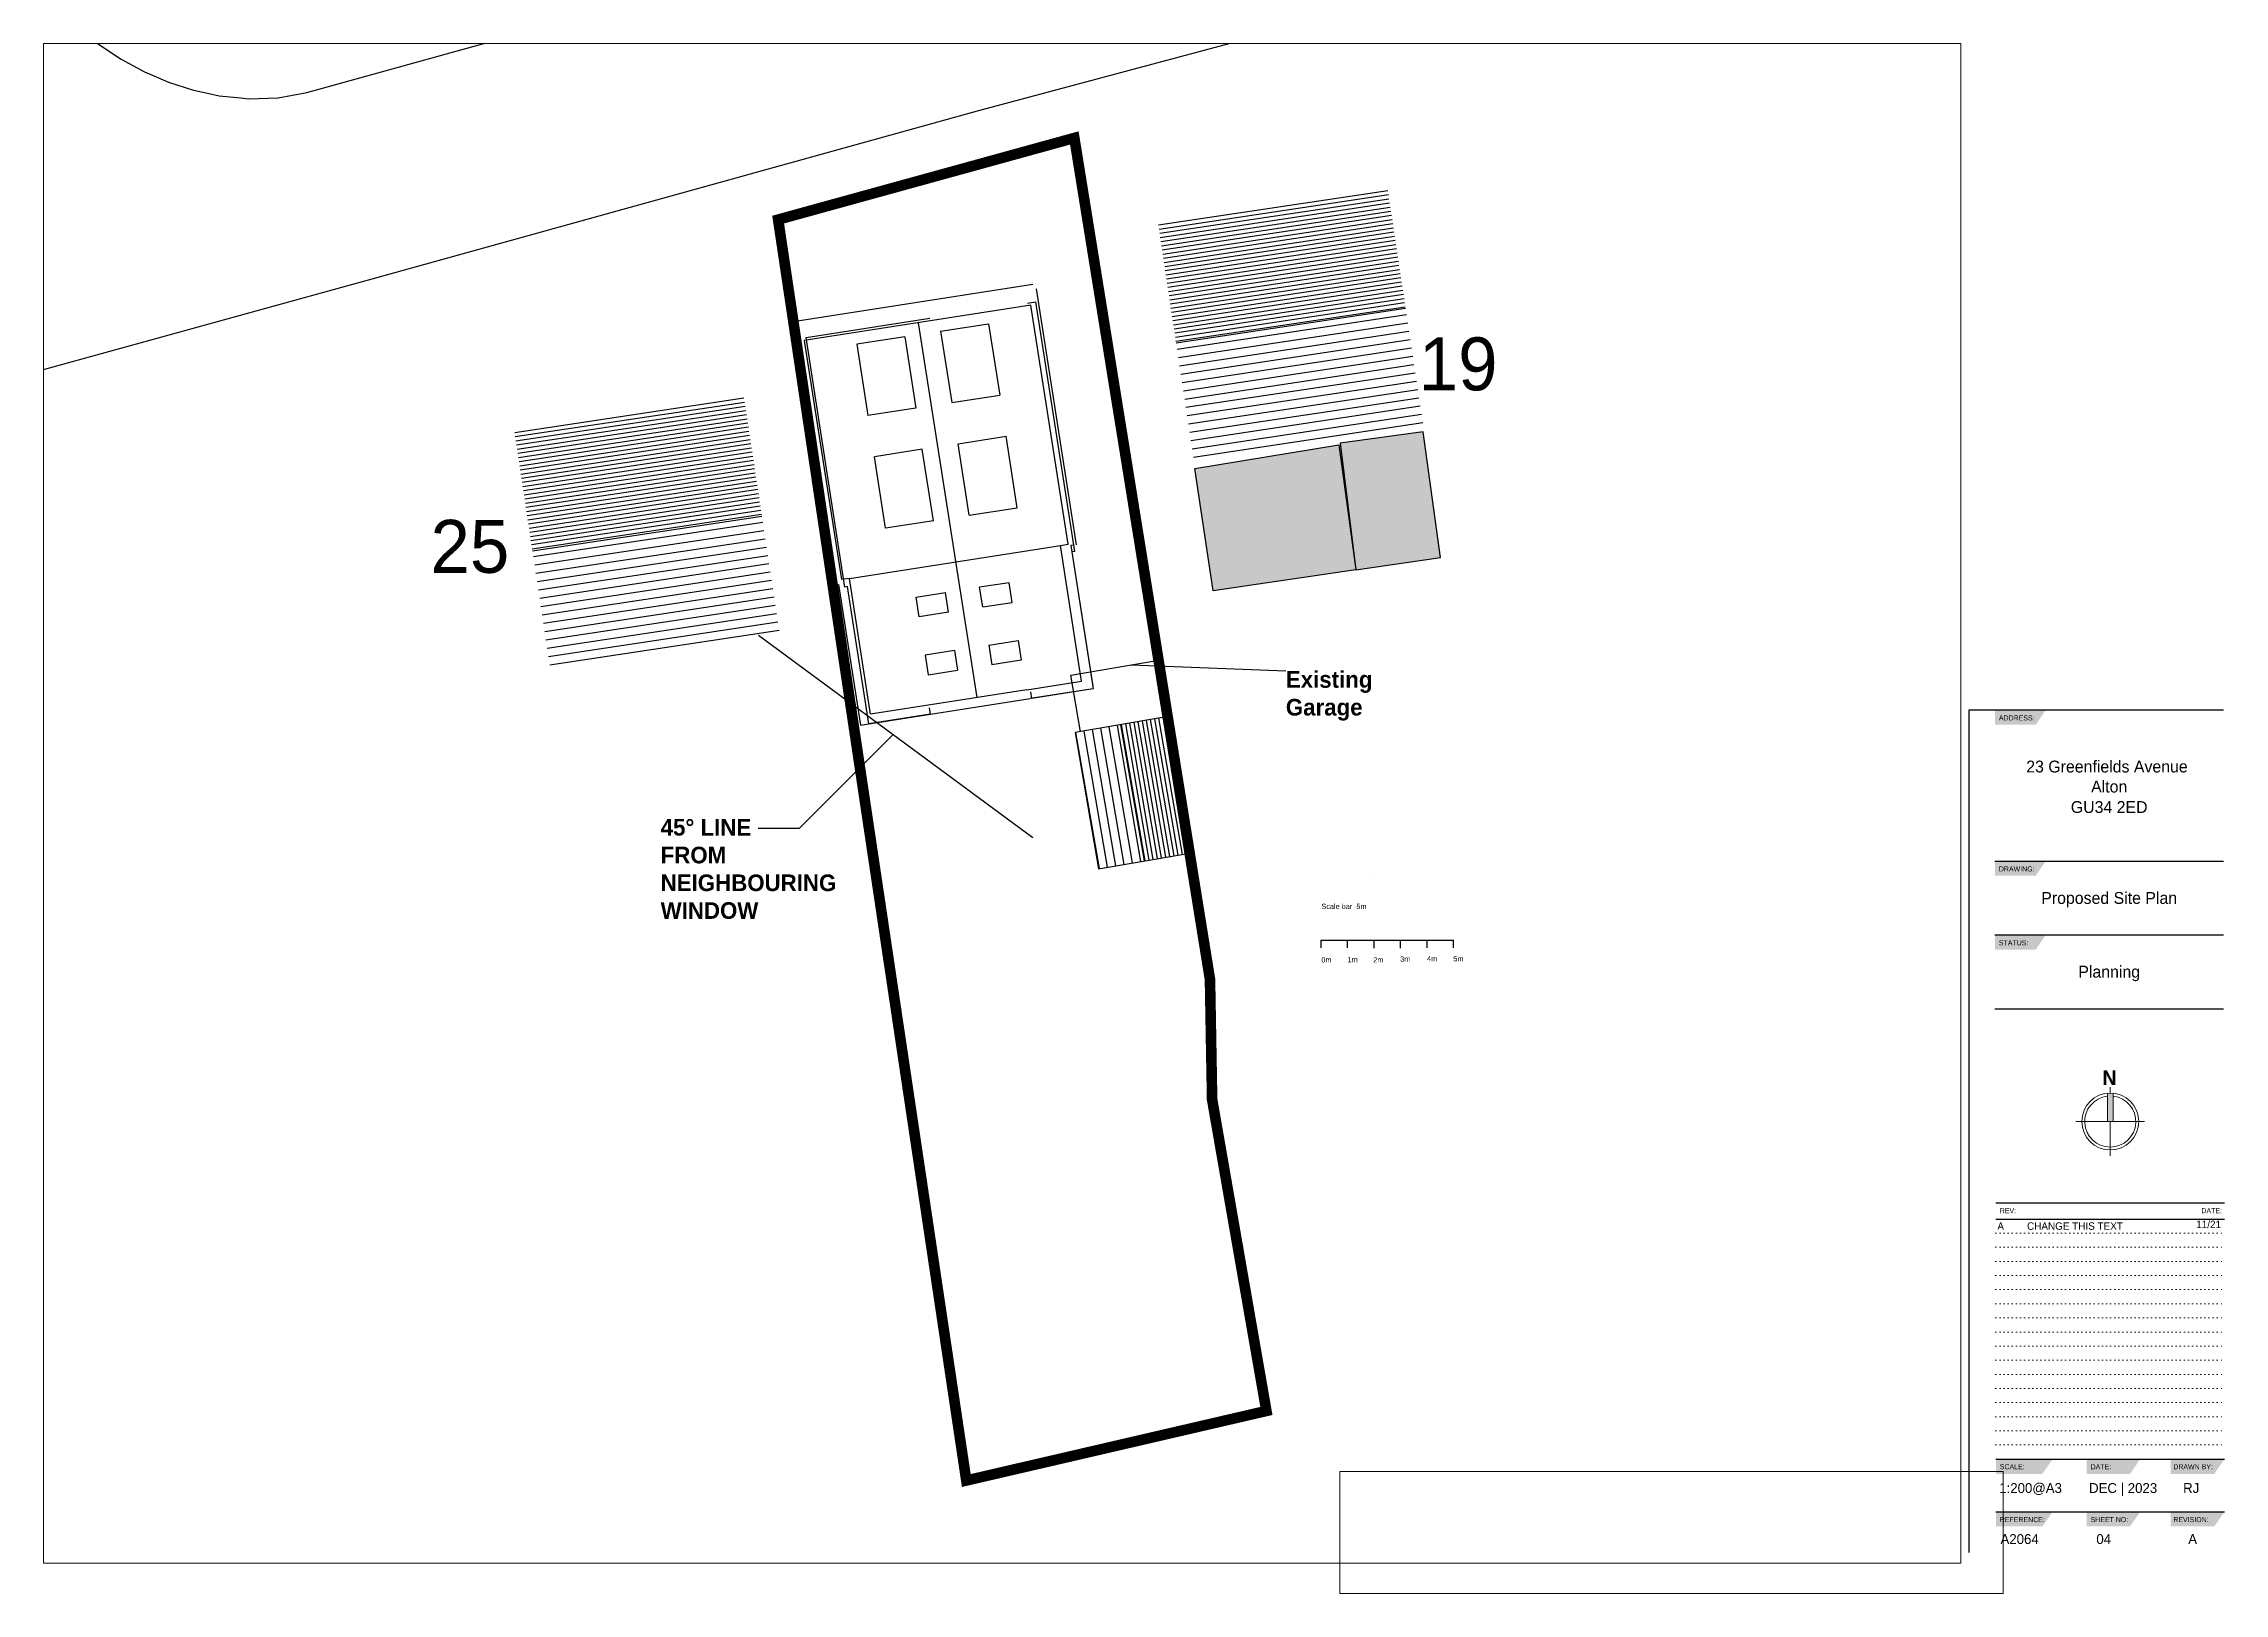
# Paper-space layout '04- Proposed Site Plan - A3' of a CAD drawing. Header units: millimetres. Extents: x -5 to 406, y -8 to 284.
# The model-space entities are those that its viewports show. They can reach past a viewport. Long polylines and large blocks are cut down to what shows.
import ezdxf
from ezdxf.enums import TextEntityAlignment as Align

# ---------------------------------------------------------------- set-up
doc = ezdxf.new("R2010")
doc.units = ezdxf.units.MM
doc.linetypes.add('DASHED', pattern=[19.05, 12.7, -6.35])
doc.linetypes.add('DOT', pattern=[6.35, 0, -6.35])
for name, color, linetype in [('2A - Text', 2, 'Continuous'), ('A2  --  Key', 8, 'Continuous'), ('A2  --  Title', 1, 'Continuous'), ('A2  --  Title Sheet', 1, 'Continuous'), ('A2 - 1 (0.13mm)', 1, 'Continuous'), ('A2 - 2 (0.10mm)', 2, 'Continuous'), ('A2 - Elevation - Main Detail', 1, 'Continuous'), ('A2 - Elevation - Windoors', 2, 'Continuous'), ('A2 - Hatch - Roof', 8, 'Continuous'), ('A2 - Plan - Detail', 8, 'Continuous'), ('A2 - Plan - Walls', 1, 'Continuous'), ('A2 - Plan - Windoors', 2, 'Continuous'), ('A2 - Proposal - Line', 100, 'Continuous')]:
    doc.layers.add(name, color=color, linetype=linetype)
doc.layers.add('A2  --  Construction Lines', color=30, linetype='Continuous', plot=False)
doc.layers.add('A2  --  Viewport', color=243, linetype='Continuous', plot=False)
doc.layers.add('A2 - Hatch - Sky', color=7, linetype='Continuous', true_color=0x53c6c6)
doc.layers.get('A2 - Hatch - Sky').off()
doc.styles.add('A2', font='')
doc.styles.add('A2 Bold', font='')
doc.styles.get("Standard").update_dxf_attribs({"font": ''})
doc.styles.get('A2').set_extended_font_data('Poppins Light')
doc.styles.get('A2 Bold').set_extended_font_data('Poppins SemiBold', bold=True)
doc.styles.get('Standard').set_extended_font_data('Poppins Light')

# ---------------------------------------------------------------- blocks, each defined once
blk = doc.blocks.new('A2 - North Sign')
at = {"layer": 'A2  --  Key', "lineweight": 5}
blk.add_hatch(color=256, dxfattribs=at).paths.add_polyline_path([(0.077, 0.756, 0.051052), (-0.077, 0.756), (-0.077, 0), (0.077, 0)])
for p, q in [((-0.077, 0.756), (-0.077, 0)), ((0, 0.915), (0, 0.76)), ((0.077, 0.756), (0.077, 0)), ((-0.915, 0), (0.915, 0)), ((0, 0), (0, -0.915))]:
    blk.add_line(p, q, dxfattribs=at)
blk.add_circle((0, 0), 0.76, dxfattribs=at)
blk.add_arc((0, 0), 0.683, 96.5105, 83.4895, dxfattribs=at)
at = {"layer": 'A2  --  Key', "lineweight": 5, "style": 'A2 Bold'}
blk.add_text('N', height=0.387, dxfattribs=at).set_placement((-0.207, 0.977))
blk = doc.blocks.new('*U97')
at = {"true_color": 0x8ba285, "transparency": 33554643}
h = blk.add_hatch(color=252, dxfattribs=at)
h.dxf.hatch_style = 1
h.paths.add_polyline_path([(-63, 234.88), (-49.43, 234.88), (-52.14, 230.94), (-63, 230.94)])
h = blk.add_hatch(color=252, dxfattribs=at)
h.dxf.hatch_style = 1
h.paths.add_polyline_path([(-63, 194.55), (-49.43, 194.55), (-52.14, 190.62), (-63, 190.62)])
h = blk.add_hatch(color=252, dxfattribs=at)
h.dxf.hatch_style = 1
h.paths.add_polyline_path([(-63, 174.82), (-49.43, 174.82), (-52.14, 170.89), (-63, 170.89)])
h = blk.add_hatch(color=252, dxfattribs=at)
h.dxf.hatch_style = 1
h.paths.add_polyline_path([(-62.77, 34.82), (-47.62, 34.82), (-50.34, 30.88), (-62.77, 30.88)])
h = blk.add_hatch(color=252, dxfattribs=at)
h.dxf.hatch_style = 1
h.paths.add_polyline_path([(-38.53, 34.82), (-24.22, 34.82), (-26.93, 30.88), (-38.53, 30.88)])
h = blk.add_hatch(color=252, dxfattribs=at)
h.dxf.hatch_style = 1
h.paths.add_polyline_path([(-16.06, 34.82), (-1.75, 34.82), (-4.46, 30.88), (-16.06, 30.88)])
h = blk.add_hatch(color=252, dxfattribs=at)
h.dxf.hatch_style = 1
h.paths.add_polyline_path([(-62.77, 20.77), (-47.62, 20.77), (-50.34, 16.83), (-62.77, 16.83)])
h = blk.add_hatch(color=252, dxfattribs=at)
h.dxf.hatch_style = 1
h.paths.add_polyline_path([(-38.53, 20.77), (-24.22, 20.77), (-26.93, 16.83), (-38.53, 16.83)])
h = blk.add_hatch(color=252, dxfattribs=at)
h.dxf.hatch_style = 1
h.paths.add_polyline_path([(-16.06, 20.77), (-1.75, 20.77), (-4.46, 16.83), (-16.06, 16.83)])
for p, q in [((-63, 194.55), (-2, 194.55)), ((-63, 174.82), (-2, 174.82)), ((-63, 155.1), (-2, 155.1)), ((-62.75, 103.29), (-1.75, 103.29)), ((-62.75, 98.94), (-1.75, 98.94)), ((-62.75, 34.82), (-1.75, 34.82)), ((-62.75, 20.77), (-1.75, 20.77))]:
    blk.add_line(p, q)
at = {"color": 8, "linetype": 'DOT', "lineweight": 5, "ltscale": 0.15}
for p, q in [((-62.75, 95.17), (-1.75, 95.17)), ((-62.75, 91.4), (-1.75, 91.4)), ((-62.75, 87.63), (-1.75, 87.63)), ((-62.75, 83.85), (-1.75, 83.85)), ((-62.75, 80.08), (-1.75, 80.08)), ((-62.75, 76.31), (-1.75, 76.31)), ((-62.75, 72.54), (-1.75, 72.54)), ((-62.75, 68.77), (-1.75, 68.77)), ((-62.75, 65), (-1.75, 65)), ((-62.75, 61.22), (-1.75, 61.22)), ((-62.75, 57.45), (-1.75, 57.45)), ((-62.75, 53.68), (-1.75, 53.68)), ((-62.75, 49.91), (-1.75, 49.91)), ((-62.75, 46.14), (-1.75, 46.14)), ((-62.75, 42.37), (-1.75, 42.37)), ((-62.75, 38.6), (-1.75, 38.6))]:
    blk.add_line(p, q, dxfattribs=at)
blk.add_lwpolyline([(-2, 234.88), (-70, 234.88), (-70, 9.89)])
at = {"layer": 'A2  --  Key', "lineweight": 5, "xscale": 10, "yscale": 10, "zscale": 10}
blk.add_blockref('A2 - North Sign', (-32.23, 124.98), dxfattribs=at)
at = {"layer": 'A2  --  Construction Lines', "char_height": 1.98, "style": 'A2'}
for s, insert, width, attachment_point in [('A^ICHANGE THIS TEXT', (-62.36, 98.05), 55.3028, 1), ('11/21', (-2.65, 98.5), 6.8189, 3)]:
    blk.add_mtext(s, dxfattribs=dict(at, insert=insert, width=width, attachment_point=attachment_point))
at = {"layer": 'A2  --  Title', "color": 1, "char_height": 2.2032, "attachment_point": 1, "style": 'A2'}
for s, insert, width in [('\\pxql;{\\H0.61275x;  ADDRESS:}', (-63, 233.45), 60.9996), ('\\pxql;{\\H0.61275x;  DRAWING:}', (-63, 193.12), 60.9996), ('\\pxql;{\\H0.61275x;  STATUS: }', (-63, 173.39), 60.9996), ('\\pxql;{\\H0.61275x;  REV:}', (-62.75, 101.85), 60.9996), ('\\pxqr;{\\H0.61275x;  DATE:  }', (-62.75, 101.85), 60.3619), ('\\pxql;{\\H0.61275x;  SCALE:}', (-62.75, 33.47), 60.9996), ('\\pxql;{\\H0.61275x;  DATE:}', (-38.51, 33.47), 60.9996), ('\\pxql;{\\H0.61275x;  DRAWN BY:}', (-16.43, 33.47), 60.9996), ('\\pxql;{\\H0.61275x;  REFERENCE:}', (-62.75, 19.34), 60.9996), ('\\pxql,t5;{\\H0.61275x;  SHEET NO:}', (-38.51, 19.34), 60.9996), ('\\pxql;{\\H0.61275x;  REVISION:}', (-16.43, 19.34), 60.9996)]:
    blk.add_mtext(s, dxfattribs=dict(at, insert=insert, width=width))
at = {"layer": 'A2  --  Title Sheet', "color": 1, "style": 'A2'}
for tag, height, p in [('ADDRESS1', 3.17, (-32.5, 218.21)), ('ADDRESS2', 3.17, (-32.5, 212.85)), ('POSTCODE', 3.17, (-32.5, 207.38)), ('PLAN-TYPE', 3.17, (-32.5, 183.1)), ('1:100@A4', 2.64, (-53.49, 25.78)), ('JAN-2022', 2.64, (-28.79, 25.78)), ('XX', 2.64, (-10.6, 25.78)), ('A1234', 2.64, (-56.42, 12.15)), ('01', 2.64, (-33.96, 12.15)), ('-', 2.64, (-10.22, 12.15))]:
    blk.add_attdef(tag, text='', height=height, dxfattribs=at).set_placement(p, align=Align.CENTER)
at = {"layer": 'A2  --  Title Sheet', "color": 10, "style": 'A2'}
blk.add_attdef('PLANNING', text='', height=3.17, dxfattribs=at).set_placement((-32.5, 163.41), align=Align.CENTER)
blk = doc.blocks.new('A$Cf31b914f')
at = {"layer": 'A2 - Hatch - Roof'}
h = blk.add_hatch(dxfattribs=at)
h.set_pattern_fill('LINE', color=8, scale=50, angle=90)
h.set_pattern_definition([(90, (0, 5217.86), (-158.75, 1e-14), [])])
h.paths.add_polyline_path([(1748, 5218), (0, 5218), (0, 0), (1748, 0)])
h = blk.add_hatch(dxfattribs=at)
h.set_pattern_fill('LINE', color=8, scale=100, angle=90)
h.set_pattern_definition([(90, (3496.47, 5217.86), (-317.5, 2e-14), [])])
h.paths.add_polyline_path([(3496, 5218), (1748, 5218), (1748, 0), (3496, 0)])
at = {"layer": 'A2 - 1 (0.13mm)'}
blk.add_lwpolyline([(0, 5218), (3496, 5218), (3496, 0), (0, 0)], close=True, dxfattribs=at)
at = {"layer": 'A2 - 2 (0.10mm)'}
blk.add_lwpolyline([(1748, 5218), (1748, 0)], dxfattribs=at)
blk = doc.blocks.new('A$C7fa58280')
at = {"layer": 'A2 - Hatch - Roof'}
h = blk.add_hatch(dxfattribs=at)
h.set_pattern_fill('LINE', color=8, scale=50, angle=180)
h.set_pattern_definition([(180, (-618517.78, -249214.17), (-2e-14, -158.75), [])])
h.paths.add_polyline_path([(8756, 9290), (0, 9290), (0, 4645), (8756, 4645)])
h = blk.add_hatch(dxfattribs=at)
h.set_pattern_fill('LINE', color=8, scale=100, angle=180)
h.set_pattern_definition([(180, (8756.2, 4645.13), (-4e-14, -317.5), [])])
h.paths.add_polyline_path([(8756, 4645), (0, 4645), (0, 0), (8756, 0)])
at = {"layer": 'A2 - 2 (0.10mm)'}
blk.add_lwpolyline([(0, 4645), (8756, 4645)], dxfattribs=at)

msp = doc.modelspace()

# ---------------------------------------------------------------- hatches: boundary and pattern name
at = {"layer": 'A2 - Hatch - Roof'}
h = msp.add_hatch(dxfattribs=at)
h.set_pattern_fill('GOST_GROUND', color=8)
h.paths.add_polyline_path([(807470, 298510), (804333.8, 298083.4), (804926.7, 293304.3), (808130, 293770)])
h = msp.add_hatch(dxfattribs=at)
h.set_pattern_fill('ESCHER', color=8)
h.paths.add_polyline_path([(807470, 298510), (804333.8, 298083.4), (804926.7, 293304.3), (808130, 293770)])
at = {"layer": 'A2 - Hatch - Roof', "true_color": 0xf27172}
h = msp.add_hatch(dxfattribs=at)
h.set_pattern_fill('GOST_GLASS', color=11)
h.paths.add_polyline_path([(804284.2, 298018.8), (798852.6, 297133), (799540.6, 292503.8), (804926.7, 293304.3)])

# ---------------------------------------------------------------- linework, layer by layer
at = {"color": 10, "const_width": 400}
msp.add_lwpolyline([(783114.2, 306532.5), (794298.3, 309616.1), (799420.5, 277830.4), (799500.6, 273299.2), (801550.8, 261530.3), (790219.2, 258902.1)], close=True, dxfattribs=at)
at = {"layer": 'A2 - 1 (0.13mm)'}
for p, q in [((789249.7, 302317.7), (789670, 299619.3)), ((787895.9, 302106.8), (788316.2, 299408.5)), ((788978.4, 295157.7), (788558, 297856)), ((790332.2, 295368.6), (789911.8, 298066.9))]:
    msp.add_line(p, q, dxfattribs=at)
for points in [[(792730.9, 304084.5), (783844.6, 302700.3)], [(789249.7, 302317.7), (791059.5, 302599.6)], [(791059.5, 302599.6), (791479.8, 299901.3)], [(787895.9, 302106.8), (786086.1, 301824.9)], [(786086.1, 301824.9), (786506.4, 299126.5)], [(789670, 299619.3), (791479.8, 299901.3)], [(788316.2, 299408.5), (786506.4, 299126.5)], [(789911.8, 298066.9), (791721.7, 298348.8)], [(792142, 295650.5), (791721.7, 298348.8)], [(788558, 297856), (786748.2, 297574.1)], [(787168.5, 294875.8), (786748.2, 297574.1)], [(790332.2, 295368.6), (792142, 295650.5)], [(788978.4, 295157.7), (787168.5, 294875.8)], [(789550.1, 291701), (788438.6, 291527.9), (788323.2, 292268.9), (789434.7, 292442)], [(789550.1, 291701), (789434.7, 292442)], [(790838.9, 291901.8), (791950.4, 292074.9), (791835, 292815.9), (790723.5, 292642.8)], [(790838.9, 291901.8), (790723.5, 292642.8)], [(789775.2, 290256), (788663.7, 290082.9), (788779.1, 289341.9), (789890.6, 289515.1)], [(789775.2, 290256), (789890.6, 289515.1)], [(791064, 290456.8), (792175.5, 290630), (792290.9, 289889), (791179.5, 289715.8)], [(791064, 290456.8), (791179.5, 289715.8)]]:
    msp.add_lwpolyline(points, dxfattribs=at)
for points in [[(788455.3, 291555.8), (788455.3, 291555.8)], [(791926, 292096.4), (791926, 292096.4)], [(788688.1, 290061.4), (788688.1, 290061.4)], [(792158.8, 290602), (792158.8, 290602)]]:
    msp.add_lwpolyline(points, close=True, dxfattribs=at)
at = {"layer": 'A2 - Elevation - Main Detail'}
msp.add_lwpolyline([(805622.7, 281688.7), (805622.7, 281688.7)], close=True, dxfattribs=at)
at = {"layer": 'A2 - Elevation - Windoors'}
for points in [[(745608, 359030), (747610.3, 347538.2), (749350.3, 338438.2), (751230.3, 329368.2), (753760.3, 318698.2), (754040.3, 317768.2), (754410.3, 316868.2), (754870.3, 316018.2), (755400.3, 315218.2), (756030.3, 314458.2), (756730.3, 313758.2), (757490.3, 313128.2), (758310.3, 312588.2), (759190.3, 312118.2), (759510.3, 311978.2)], [(762820.3, 311128.2), (763110.3, 311098.2), (764230.3, 311138.2), (765320.3, 311328.2), (810410.3, 323828.2), (819120.3, 326088.2), (819900.3, 326608.2), (820640.3, 327188.2), (821090.3, 327598.2)], [(731780.1, 294368), (732260.3, 294498.2), (753800.3, 300438.2), (767790.3, 304298.2), (790640.3, 310638.2), (814610.3, 317048.2), (837670.3, 323378.2), (842273.1, 324666.9)], [(759510.3, 311978.2), (760100.3, 311728.2), (761040.3, 311418.2), (761570.3, 311308.2)], [(761570.3, 311308.2), (762010.3, 311208.2), (762820.3, 311128.2)]]:
    msp.add_lwpolyline(points, dxfattribs=at)
at = {"layer": 'A2 - Elevation - Windoors', "color": 200, "linetype": 'DASHED', "ltscale": 20}
msp.add_lwpolyline([(782367.2, 290834.6), (792728.1, 283188.6)], dxfattribs=at)
at = {"layer": 'A2 - Elevation - Windoors', "color": 241, "linetype": 'DASHED', "ltscale": 20}
for points in [[(794526.6, 287187.6), (794160.3, 289318.2), (797408.2, 289876.6)], [(796448.3, 289711.6), (802285.6, 289492.2), (802285.6, 289492.2)]]:
    msp.add_lwpolyline(points, dxfattribs=at)
at = {"layer": 'A2 - Elevation - Windoors', "color": 200}
msp.add_lwpolyline([(787455.2, 287079.8), (783902.4, 283527), (782365, 283527)], dxfattribs=at)
at = {"layer": 'A2 - Plan - Detail', "linetype": 'DASHED', "ltscale": 15}
for points in [[(792661.6, 303299.7), (784099.9, 301966)], [(792505.9, 288771.4), (794571, 289093.1), (793772, 294222.4), (794068.4, 294268.6), (792661.6, 303299.7), (792412.5, 303260.9)], [(784349, 302004.8), (784099.9, 301966), (785506.7, 292934.9)]]:
    msp.add_lwpolyline(points, dxfattribs=at)
at = {"layer": 'A2 - Plan - Detail'}
for points in [[(788405.5, 302636.7), (790611.3, 288476.3)], [(785803.1, 292981.1), (793772, 294222.4)]]:
    msp.add_lwpolyline(points, dxfattribs=at)
at = {"layer": 'A2 - Plan - Detail', "ltscale": 15}
msp.add_lwpolyline([(792505.9, 288771.4), (786602.1, 287851.7), (785803.1, 292981.1), (785506.7, 292934.9)], dxfattribs=at)
at = {"layer": 'A2 - Plan - Walls'}
for points in [[(792857.3, 303922.5), (794364, 294250.5)], [(792532.1, 303380.7), (792830.6, 303427.2), (794299, 294000.9), (794200.2, 293985.5), (795006.9, 288806.8), (792694.8, 288446.6), (792656.3, 288693.6)], [(783773.4, 302507.5), (785295.5, 292736.6), (785396.8, 292752.4), (786224.6, 287438.7), (792634.5, 288437.2)], [(788817.6, 288095.6), (788856.1, 287848.6), (786544, 287488.5), (785737.3, 292667.2), (785638.4, 292651.8), (784170.1, 302078.1), (788847.5, 302806.8)], [(794265.2, 294235.1), (794163.8, 294219.3), (794991.5, 288905.6)], [(795006.9, 288806.8), (792634.5, 288437.2)]]:
    msp.add_lwpolyline(points, dxfattribs=at)
at = {"layer": 'A2 - Proposal - Line', "color": 0}
for p, q in [((804610, 279020), (804610, 279310.8)), ((804610, 279310.8), (805610, 279310.8)), ((805610, 279310.8), (805610, 279310.8)), ((805610, 279310.8), (805610, 279006.7)), ((806610, 279006.7), (806610, 279310.8)), ((806610, 279310.8), (807610, 279310.8)), ((807610, 279310.8), (807610, 279310.8)), ((807610, 279310.8), (807610, 279020)), ((808610, 279020), (808610, 279310.8)), ((804610, 279020), (804610, 279020)), ((806610, 279006.7), (806610, 279006.7)), ((808610, 279020), (808610, 279020))]:
    msp.add_line(p, q, dxfattribs=at)
for points in [[(804926.7, 293304.3), (808130, 293770), (807470, 298510), (804333.8, 298083.4)], [(798852.6, 297133), (804284.2, 298018.8), (804926.7, 293304.3), (799540.6, 292503.8)]]:
    msp.add_lwpolyline(points, close=True, dxfattribs=at)
for points in [[(803610, 279310.8), (808610, 279310.8)], [(803610, 279310.8), (803610, 279020)]]:
    msp.add_lwpolyline(points, dxfattribs=at)

# ---------------------------------------------------------------- block references
at = {"layer": 'A2 - Hatch - Sky', "xscale": -1, "rotation": 9.754916495164911}
msp.add_blockref('A$Cf31b914f', (798654.4, 282602.8), dxfattribs=at)
at = {"layer": 'A2 - Proposal - Line', "rotation": 8.574008371247253}
for p in [(798836.5, 297287.7), (774533, 289428.6)]:
    msp.add_blockref('A$C7fa58280', p, dxfattribs=at)

# ---------------------------------------------------------------- texts
at = {"layer": '2A - Text'}
for s, p in [('19', (808790.8, 299482.8)), ('25', (771475.1, 292588.7))]:
    msp.add_text(s, height=2000, dxfattribs=at).set_placement(p, align=Align.BOTTOM_CENTER)
at = {"layer": 'A2 - Plan - Windoors', "color": 241, "linetype": 'DASHED', "ltscale": 20, "insert": (802285.6, 287606.1), "char_height": 628.676, "attachment_point": 7, "style": 'A2 Bold'}
msp.add_mtext_dynamic_manual_height_columns('{\\fPoppins SemiBold|b0|i0|c0|p2;Existing Garage}', width=5723.513, gutter_width=3143.4, heights=[0], dxfattribs=at)
at = {"layer": 'A2 - Plan - Windoors', "color": 200, "insert": (784402.1, 283891.9), "char_height": 628.676, "attachment_point": 3, "style": 'A2 Bold'}
msp.add_mtext_dynamic_manual_height_columns('\\pxql;{\\fPoppins SemiBold|b0|i0|c0|p2;45° LINE FROM NEIGHBOURING WINDOW}', width=5723.513, gutter_width=3143.4, heights=[0], dxfattribs=at)
at = {"layer": 'A2 - Proposal - Line', "color": 0, "char_height": 200, "attachment_point": 1}
for s, insert in [('Scale bar  5m', (803626, 280689.7)), ('0m', (803626, 278670.8)), ('1m', (804615.3, 278681.7)), ('2m', (805586, 278670.8)), ('3m', (806600.4, 278703.5)), ('4m', (807614.8, 278714.4)), ('5m', (808607.3, 278714.4))]:
    msp.add_mtext_dynamic_manual_height_columns(s, width=9986.201, gutter_width=11, heights=[0], dxfattribs=dict(at, insert=insert))

psp = doc.layouts.new('04- Proposed Site Plan - A3')

# ---------------------------------------------------------------- block references
ref = psp.add_blockref('*U97', (407.62, -7.61), dxfattribs=dict(xscale=0.7071841564454064, yscale=0.7071841564454064, zscale=0.7071841564454064))
ref.add_attrib('XX', 'RJ', dxfattribs={"layer": 'A2  --  Title Sheet', "color": 1, "height": 1.867, "style": 'A2'}).set_placement((400.12, 10.62), align=Align.CENTER)
ref.add_attrib('-', 'A', dxfattribs={"layer": 'A2  --  Title Sheet', "color": 1, "height": 1.87, "style": 'A2'}).set_placement((400.39, 0.98), align=Align.CENTER)
ref.add_attrib('01', '04', dxfattribs={"layer": 'A2  --  Title Sheet', "color": 1, "height": 1.867, "style": 'A2'}).set_placement((383.6, 0.98), align=Align.CENTER)
ref.add_attrib('JAN-2021', 'DEC | 2023', dxfattribs={"layer": 'A2  --  Title Sheet', "color": 1, "height": 1.867}).set_placement((387.26, 10.62), align=Align.CENTER)
ref.add_attrib('A1234', 'A2064', dxfattribs={"layer": 'A2  --  Title Sheet', "color": 1, "height": 1.867, "style": 'A2'}).set_placement((367.72, 0.98), align=Align.CENTER)
ref.add_attrib('1:100@A4', '1:200@A3', dxfattribs={"layer": 'A2  --  Title Sheet', "color": 1, "height": 1.867, "style": 'A2'}).set_placement((369.79, 10.62), align=Align.CENTER)
ref.add_attrib('PLAN-TYPE', 'Proposed Site Plan', dxfattribs={"layer": 'A2  --  Title Sheet', "color": 1, "height": 2.2404, "style": 'A2'}).set_placement((384.63, 121.88), align=Align.CENTER)
ref.add_attrib('PLANNING', 'Planning', dxfattribs={"layer": 'A2  --  Title Sheet', "color": 10, "height": 2.24, "style": 'A2'}).set_placement((384.63, 107.95), align=Align.CENTER)
ref.add_attrib('POSTCODE', 'GU34 2ED', dxfattribs={"layer": 'A2  --  Title Sheet', "color": 1, "height": 2.24, "style": 'A2'}).set_placement((384.63, 139.05), align=Align.CENTER)
ref.add_attrib('ADDRESS2', 'Alton', dxfattribs={"layer": 'A2  --  Title Sheet', "color": 1, "height": 2.24, "style": 'A2'}).set_placement((384.63, 142.92), align=Align.CENTER)
ref.add_attrib('ADDRESS1', '23 Greenfields Avenue ', dxfattribs={"layer": 'A2  --  Title Sheet', "color": 1, "height": 2.2404, "style": 'A2'}).set_placement((384.63, 146.7), align=Align.CENTER)

# ---------------------------------------------------------------- viewports
at = {"layer": 'A2  --  Viewport'}
vp = psp.add_viewport(center=(175.65, 140.88), size=(361.99, 286.9726), view_center_point=(791577.39, 284484.21), view_height=57394.5175, dxfattribs=at)
vp.frozen_layers = ['A2  --  Construction Lines']
at = {"layer": 'A2  --  Viewport', "view_target_point": (35789.47, 24937.82)}
psp.add_viewport(center=(302, 3.17), size=(125.25, 23.0418), view_center_point=(-93386.1, 126400.73), view_height=4608.3607, status=3, dxfattribs=at)

doc.saveas('drawing.dxf')
